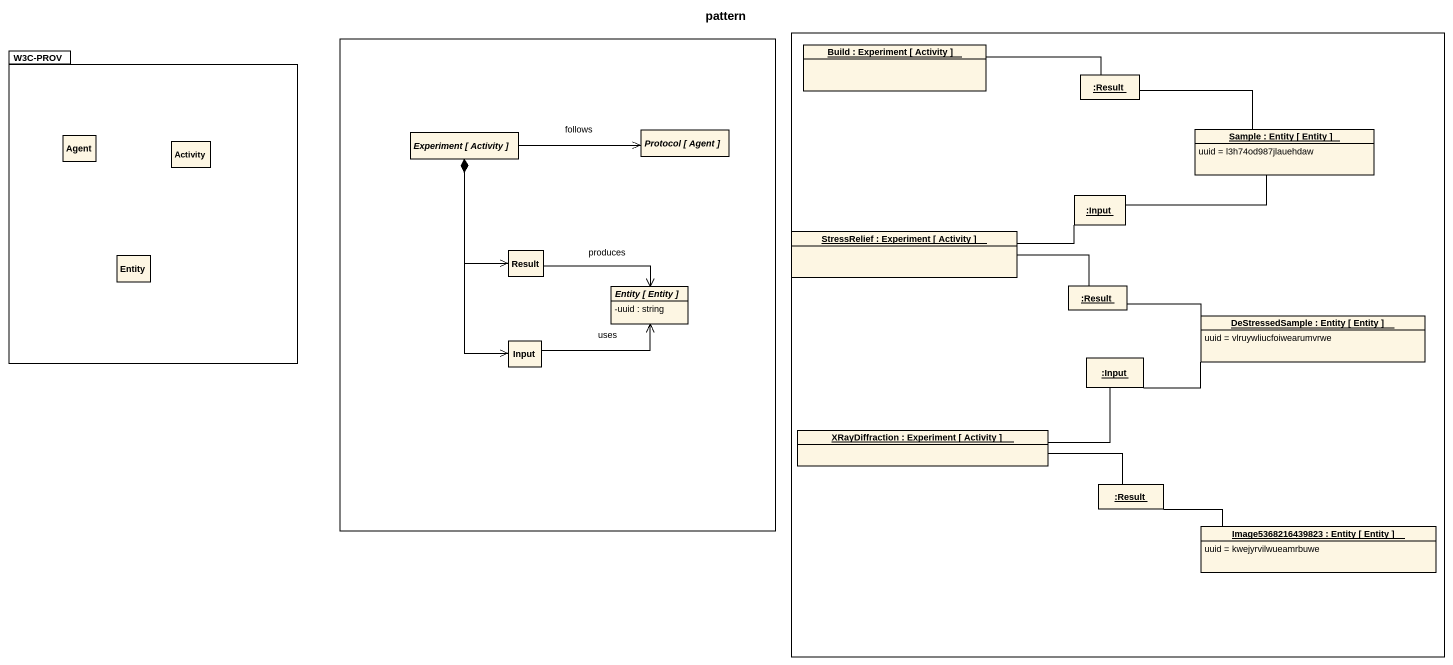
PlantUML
@startuml
title pattern
hide circle
hide empty members
skinparam classAttributeIconSize 0
rectangle " " as rectangle1 {
  abstract class "Experiment [ Activity ]" as Experiment_Activity
  abstract class "Protocol [ Agent ]" as Protocol_Agent
  class "Result" as Result_2
  abstract class "Entity [ Entity ]" as Entity_Entity {
    -uuid : string
  }
  class "Input" as Input_2
}
rectangle " " as rectangle2 {
  object "Build : Experiment [ Activity ]" as Build
  object ":Result" as Result
  object "Sample : Entity [ Entity ]" as Sample {
    uuid = l3h74od987jlauehdaw
  }
  object "StressRelief : Experiment [ Activity ]" as StressRelief
  object ":Input" as Input
  object ":Result" as Result_3
  object "DeStressedSample : Entity [ Entity ]" as DeStressedSample {
    uuid = vlruywliucfoiwearumvrwe
  }
  object ":Input" as Input_3
  object "XRayDiffraction : Experiment [ Activity ]" as XRayDiffraction
  object ":Result" as Result_4
  object "Image5368216439823 : Entity [ Entity ]" as Image5368216439823 {
    uuid = kwejyrvilwueamrbuwe
  }
}
package "W3C-PROV" as W3C_PROV {
  class "Agent" as Agent_
  class Activity
  class "Entity" as Entity_
}
Build -right- Result
Result -right- Sample
Experiment_Activity -right-> Protocol_Agent : follows
Experiment_Activity *--> Result_2
Experiment_Activity *--> Input_2
StressRelief -right- Input
StressRelief -right- Result_3
Input -right- Sample
Result_2 -right-> Entity_Entity : produces
Result_3 -right- DeStressedSample
Input_2 -right-> Entity_Entity : uses
Input_3 -right- DeStressedSample
XRayDiffraction -right- Input_3
XRayDiffraction -right- Result_4
Result_4 -right- Image5368216439823
@enduml
